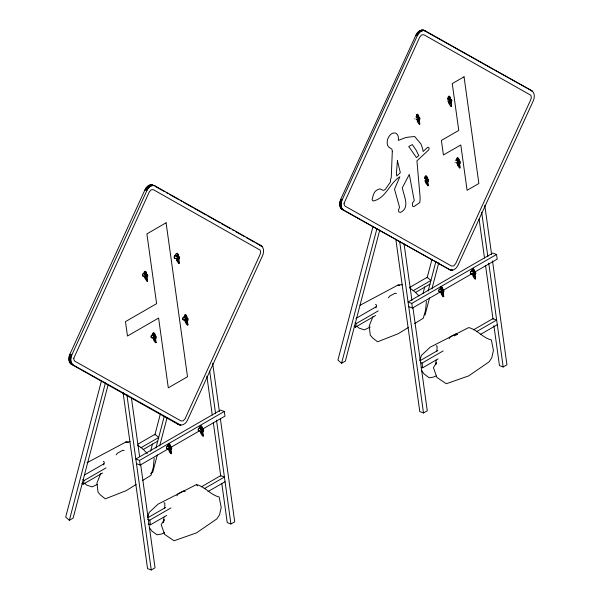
<?xml version="1.0" encoding="UTF-8"?>
<svg xmlns="http://www.w3.org/2000/svg" width="600" height="600" viewBox="0 0 600 600"><rect width="100%" height="100%" fill="white"/><g stroke="black" fill="none" stroke-linecap="round" stroke-linejoin="round"><path stroke-width="0.9" d="M180.712 425.145L73.297 365.025C70.012 362.82 70.44 358.035 71.88 354.847L146.82 190.68C148.11 187.672 151.553 184.245 155.047 185.925L261.105 245.603C264.382 247.808 263.962 252.593 262.515 255.78L187.575 419.947C186.083 423.998 181.328 426.78 177.42 423.975L71.363 364.298C68.085 362.093 68.505 357.308 69.953 354.12L144.885 189.953C146.175 186.945 149.625 183.517 153.113 185.205M449.775 269.685L342.15 209.483C338.865 207.285 339.285 202.493 340.74 199.312L415.875 35.213C417.3 31.53 421.785 28.32 425.558 31.013L531.81 90.765C535.095 92.963 534.675 97.755 533.227 100.942L458.085 265.035C456.795 268.043 453.338 271.462 449.842 269.775L343.582 210.022C340.298 207.825 340.718 203.032 342.173 199.853L417.308 35.752C418.605 32.745 422.062 29.325 425.558 31.013M164.715 508.14L164.865 503.183L163.898 502.748M436.95 351.12L437.1 346.163L436.132 345.728M154.178 458.197L153.33 467.22L151.028 475.268L142.403 480.607M426.412 301.178L425.565 310.2L423.263 318.248L414.638 323.587M184.875 315.428C185.032 313.62 187.035 315.413 186.817 316.493L187.965 324.847L186.99 324.743L185.542 322.627A4.147 2.422 60.6 0 1 185.197 321.54L184.95 319.718M200.31 426.45C200.468 424.65 202.47 426.442 202.252 427.515L203.392 435.877L202.425 435.772L200.978 433.65A4.147 2.422 60.6 0 1 200.632 432.562L200.333 430.8M416.812 114.885L417.57 114.127L418.62 115.538L419.783 123.945L418.853 123.847L417.457 121.808A3.99 2.333 60.6 0 1 417.127 120.765M163.905 517.125L163.335 522.63L164.288 519.683L161.197 524.678L164.648 534.412L174.045 540.773L196.507 532.875L216.855 518.895L219.555 514.793L221.197 507.412L219.127 496.95C210.435 494.978 205.222 486.585 196.433 484.605L158.055 504.135L149.205 512.393L147.6 517.252M435.66 364.695L436.14 360.105M145.822 275.168C146.843 272.918 143.67 273.278 145.493 272.752M153.99 336.202L153.803 334.538M177.308 257.46L177.262 254.715M185.76 318.24L185.558 316.507M169.822 447.787C170.985 445.822 167.858 445.74 169.275 445.478M201.195 429.27L200.993 427.537M417.217 117.84L417.278 115.98L418.058 118.148M417.668 117.593L417.45 116.032L417.908 115.792M426.225 179.183L426.285 177.322M448.965 99.892C447.66 96.113 451.125 99.06 449.955 101.025M449.43 99.63L449.213 98.01L449.685 97.762M457.53 161.483L457.59 159.547L458.408 161.805M458.107 162.03L457.972 159.292M441.21 290.46L441.27 288.6L442.058 290.767M441.765 290.985L441.45 288.645L441.908 288.413M473.543 273.06L473.205 270.623L473.685 270.382M103.718 464.933L104.34 462.202L103.328 461.355M375.952 307.905L376.575 305.183L375.562 304.335M475.11 272.7L474.9 272.28M101.528 380.618L65.692 517.08L69.345 520.298L73.117 518.123L108.24 384.36M69.345 520.298L105.413 382.928M81.907 483.15L83.123 484.222L84.082 480.562L105.975 467.925M150.593 451.2L152.49 443.97M154.868 434.933L160.32 414.143M155.903 448.088L164.212 416.452M157.305 454.95L152.797 472.118L150.532 473.423M159.675 445.912L167.032 417.893M373.05 226.305L337.928 360.06L341.58 363.278L345.353 361.103L379.763 230.055M341.58 363.278L376.935 228.615M354.135 326.13L355.358 327.202L356.317 323.543L378.21 310.905M423.067 293.272L424.725 286.95M427.095 277.913L431.842 259.837M428.138 291.067L435.967 261.24M425.025 315.097L429.54 297.923M431.91 288.885L438.795 262.68M436.043 364.132L436.522 362.663L433.433 367.65L436.882 377.392L446.28 383.752L468.743 375.855L489.09 361.868L491.79 357.772L493.433 350.392L491.362 339.93C482.67 337.957 477.457 329.565 468.668 327.585L430.29 347.115L421.44 355.373L419.835 360.233M176.347 253.507L177.368 253.2L178.192 254.52L179.4 263.257L178.433 263.153L176.977 261.038A4.147 2.422 60.6 0 1 176.64 259.95L176.385 258.127M168.608 444.202L169.59 443.91L170.385 445.178L171.547 453.585L170.61 453.48L169.215 451.447A3.99 2.333 60.6 0 1 168.885 450.397L169.335 450.143A3.99 2.333 60.6 0 0 169.538 450.847L170.25 450.908L170.032 449.347M457.14 158.078L457.897 157.62L458.993 159.09L460.2 167.828L459.225 167.722L457.778 165.608A4.147 2.422 60.6 0 1 457.433 164.52L457.185 162.69M440.842 287.183L441.825 286.89L442.62 288.157L443.783 296.565L442.845 296.46L441.45 294.428A3.99 2.333 60.6 0 1 441.12 293.377L440.88 291.623M472.575 269.1L473.332 268.65L474.428 270.112L475.627 278.858L474.66 278.745L473.213 276.63A4.147 2.422 60.6 0 1 472.868 275.543L472.56 273.78M100.755 473.543L96.975 482.918L98.017 492.143L100.448 495L105.33 498.832L126.157 490.658L136.132 484.493M372.99 316.522L369.21 325.897L370.252 335.123L372.683 337.98L377.565 341.812L398.393 333.638L408.368 327.472M146.25 278.288C144.375 278.377 147.255 277.748 146.25 278.288L146.04 276.728M177.833 258.855L177.75 260.685L176.955 258.532M154.597 338.317L154.523 340.08L153.757 338.01M155.047 338.062L154.972 339.832L154.208 337.763M185.738 321.75C187.965 321.907 184.538 323.032 185.512 320.123M187.042 321.885L186.615 322.065L186.39 320.445M201.825 431.467L201.743 433.305L200.947 431.153M450.248 103.538L449.408 103.132L449.19 101.512M426.832 181.297L426.757 183.06L425.993 180.99M458.625 163.425L458.543 165.255L457.748 163.102M176.917 495.772L177.96 493.83L183.48 490.972L185.212 491.498M449.153 338.752L450.195 336.81L455.715 333.952L457.447 334.478M443.257 290.678L443.123 290.265M116.167 454.815L117.547 453.105L122.865 450.24L124.14 450.533M388.403 297.788L389.783 296.085L395.1 293.22L396.375 293.513M155.685 338.618L155.925 338.325A1.552 1.042 -70.3 0 0 155.565 335.97L155.685 338.618L153.99 338.01M448.688 96.225L449.603 96.18L450.428 97.5L451.635 106.238L450.668 106.132L449.213 104.017A4.147 2.422 60.6 0 1 448.875 102.93C447.48 101.325 447.69 92.52 450.022 98.145L451.17 106.507M176.333 258.188C175.852 258.945 177.21 257.97 175.733 258.562L178.373 259.507L177.945 256.785L175.305 255.833L176.002 255.48M448.567 101.167C448.072 101.828 449.46 100.988 447.967 101.542L450.6 102.488L450.18 99.757L447.54 98.812L448.237 98.46M424.688 178.178L426.945 179.303L427.35 181.928L424.815 181.02M472.553 273.81L471.96 274.163L474.6 275.108L474.18 272.377L471.54 271.433L472.237 271.072M84.488 475.005L103.95 463.77M138.007 444.112L155.032 434.28L158.685 437.498L140.843 447.795M355.913 318.457L376.185 306.75M409.433 287.558L427.268 277.26L430.92 280.47L413.077 290.775M83.123 484.222L102.585 472.987M143.13 449.58L157.725 441.15M355.358 327.202L375.63 315.502M415.365 292.56L429.96 284.13M224.303 411.48L220.59 410.077L135.833 459.015L139.553 460.41L224.303 411.48L224.955 416.145L202.35 429.195M496.537 254.46L492.825 253.058L408.067 301.995L411.787 303.39L496.537 254.46L497.19 259.125L474.585 272.175M136.485 463.68L140.197 465.075L168.45 448.763M170.873 447.368L199.125 431.055M408.72 306.66L412.433 308.055L440.685 291.743M443.107 290.347L471.36 274.035M147.72 517.793L165.555 507.495M201.24 486.893L220.695 475.658L224.415 477.053L204.142 488.76M419.955 360.772L437.79 350.475M473.467 329.873L492.93 318.638L496.65 320.032L476.377 331.74M147.585 519.293L149.812 520.125L170.895 507.952M420.562 362.55L422.048 363.105L443.13 350.933M148.23 523.957L150.458 524.798L166.68 515.43M208.035 491.558L225.067 481.725M421.207 367.215L422.692 367.778L438.105 358.882M480.27 334.538L497.303 324.705M123.06 392.467L147.547 568.605L151.26 570L155.04 567.817L140.73 464.925M221.812 483.668L227.228 522.6L230.94 523.995L234.712 521.82L220.41 418.92M395.812 239.16L419.783 411.585L423.495 412.98L427.275 410.798L412.965 307.897M493.92 325.718L499.455 365.58L503.175 366.975L506.947 364.8L492.518 260.97M448.125 97.455L448.59 97.192M416.647 117.255L416.408 115.5L416.857 115.245M448.74 98.273L449.213 98.01M417 116.28L417.45 116.032M450.022 98.145L450.487 97.882M419.332 124.2L418.23 116.16L418.68 115.905M176.977 255.03C175.71 254.805 178.92 255.623 177.608 257.235M146.445 272.925L147.547 280.972L147.097 281.22L145.995 273.18L146.445 272.925C146.715 271.575 144.248 270.195 144.623 272.265M178.935 263.528L177.788 255.165L178.252 254.903M177.39 255.608L177.855 255.345M145.613 273.608L146.062 273.36L146.273 274.913M448.875 102.93L449.34 102.667A4.147 2.422 60.6 0 0 449.43 103.028M418.275 119.708C419.97 123.262 416.145 120.172 418.478 121.155M449.408 103.132L450.278 103.343M147.097 281.22L145.222 278.827A3.99 2.333 60.6 0 1 144.892 277.785L145.343 277.53A3.99 2.333 60.6 0 0 145.538 278.228M177.172 260.16L178.523 260.212L178.05 260.475M457.305 159.863L457.77 159.6M426.015 177.623C424.793 177.398 427.882 178.185 426.623 179.738M459.728 168.09L458.58 159.735L459.053 159.472M427.245 177.495L428.347 185.535L427.897 185.79L426.795 177.75L427.245 177.495C427.507 176.145 425.04 174.765 425.415 176.835M426.405 178.178L426.855 177.922M458.183 160.178L458.647 159.915M184.703 317.888L184.447 316.065L184.92 315.803L185.295 318.54M152.97 335.865L152.73 334.11L153.18 333.855C152.805 331.785 155.28 333.165 155.01 334.515L156.113 342.562L155.175 342.457L153.78 340.418A3.99 2.333 60.6 0 1 153.458 339.375L153.9 339.12A3.99 2.333 60.6 0 0 154.102 339.817M185.535 316.62C184.155 316.275 187.222 317.707 186.113 316.447M153.78 334.642C152.445 334.312 155.4 335.685 154.328 334.478M155.663 342.81L154.56 334.77L155.01 334.515M187.493 325.118L186.345 316.755L186.817 316.493M427.897 185.79L426.015 183.398A3.99 2.333 60.6 0 1 425.685 182.355L426.135 182.1A3.99 2.333 60.6 0 0 426.338 182.797M426.202 182.55L427.5 182.602L427.05 182.858M457.972 164.722L459.315 164.782L458.85 165.045M185.197 321.54L185.67 321.278A4.147 2.422 60.6 0 0 185.873 322.005M153.968 339.57L154.417 339.322M154.815 339.877L155.265 339.623M472.373 271.897L472.118 270.075L472.59 269.805M440.64 289.868L440.4 288.112L440.85 287.858M441 288.9L441.45 288.645M473.205 270.623C471.938 270.397 475.147 271.215 473.842 272.827M443.332 296.82L442.23 288.772L442.68 288.525M475.162 279.12L474.015 270.757L474.487 270.495M200.97 427.643C199.702 427.418 202.913 428.235 201.608 429.847M202.928 436.14L201.78 427.778L202.252 427.515M171.097 453.84L169.995 445.793L170.445 445.545M169.605 446.228L170.055 445.972L169.762 445.507M201.382 428.228L201.847 427.965L201.548 427.478M474.06 274.447C475.83 278.145 471.847 274.935 474.27 275.955M200.632 432.562L201.105 432.3A4.147 2.422 60.6 0 0 201.308 433.028M169.538 450.817C169.058 450.015 171.472 451.103 170.25 450.908M201.173 432.772L202.515 432.825L202.05 433.088M360.038 305.288L397.995 285.053L402.472 284.67M87.008 462.728L125.76 442.08L130.238 441.69M454.298 335.88L457.222 334.455M370.26 327.045L364.35 329.865L359.04 328.118L356.572 326.108M97.177 484.47L92.115 486.885L86.805 485.138L84.338 483.127M435.967 376.013L433.47 377.077L429.225 377.782L424.035 373.95L421.673 370.62M164.558 532.673L161.235 534.097L156.99 534.803L151.8 530.97L149.438 527.64M144.308 276.33L146.558 277.365L146.153 274.733L143.887 273.615L147 274.38A1.552 1.042 -70.3 0 1 147.368 276.735L147.12 277.028L146.82 274.395M456.825 163.005L459.165 164.078L458.745 161.347L456.105 160.403L456.803 160.05M440.543 291.923L442.785 292.957L442.38 290.332L439.845 289.418L440.513 289.08M200.025 431.055L202.365 432.127L201.945 429.397L199.59 428.228L202.83 429.03A1.612 1.087 -70.3 0 1 203.205 431.475L202.958 431.783L202.642 429.045M168.308 448.942L170.55 449.978L170.145 447.353L167.61 446.445L168.278 446.1M450.877 99.405L451.065 99.39A1.612 1.087 -70.3 0 1 451.447 101.843L451.192 102.142L450.877 99.405L449.123 98.775M419.055 117.375L419.235 117.36A1.552 1.042 -70.3 0 1 419.603 119.715L419.355 120.007L419.055 117.375L417.36 116.767M459.442 160.995L459.63 160.98A1.612 1.087 -70.3 0 1 460.005 163.433L459.757 163.733L459.442 160.995L457.68 160.365M427.62 178.965L427.8 178.95A1.552 1.042 -70.3 0 1 428.16 181.305L427.92 181.597L427.62 178.965L425.077 178.05M178.642 256.425L178.83 256.41A1.612 1.087 -70.3 0 1 179.212 258.862L178.958 259.163L178.642 256.425L176.887 255.795M474.877 272.025L475.065 272.01A1.612 1.087 -70.3 0 1 475.44 274.455L475.185 274.755L474.877 272.025L473.115 271.388M443.055 289.987L443.235 289.98A1.552 1.042 -70.3 0 1 443.595 292.327L443.355 292.62L443.055 289.987L441.36 289.38M170.82 447.007L171 447A1.552 1.042 -70.3 0 1 171.36 449.355L171.12 449.64L170.82 447.007L169.125 446.4M397.995 285.053L399.743 285.27M128.385 442.395L125.76 442.08L127.485 442.553M415.845 116.805L418.388 117.712L418.793 120.337L416.25 119.43M186.33 317.7L184.567 317.07L183.87 317.423L186.51 318.375L186.93 321.097L184.29 320.153M154.538 335.678L152.843 335.07L152.175 335.415L154.71 336.322L155.123 338.947L152.58 338.04M151.755 184.755L155.047 185.925M151.012 184.733L152.94 185.46M150.248 184.845L152.183 185.572M149.475 185.093L151.41 185.82M148.71 185.468L150.637 186.195M147.96 185.97L149.887 186.697M147.24 186.585L149.167 187.312M146.558 187.305L148.493 188.032M145.935 188.115L147.863 188.843M145.373 189L147.308 189.727M144.885 189.953L146.82 190.68M261.105 245.603L259.17 244.875L259.77 245.295M260.415 245.535L261.705 246.022M260.947 246.075L262.23 246.562M69.953 354.12L71.88 354.847M69.547 355.118L71.475 355.845M69.233 356.145L71.168 356.873M69.015 357.188L70.942 357.915M68.895 358.215L70.823 358.942M68.873 359.228L70.808 359.955M68.955 360.195L70.883 360.923M69.135 361.103L71.062 361.83M69.412 361.942L71.34 362.67M69.78 362.692L71.707 363.42M70.238 363.345L72.165 364.065M70.762 363.877L72.698 364.605M71.363 364.298L73.297 365.025M179.528 424.447L180.81 424.928M177.42 423.975L180.007 424.987M422.752 30.023L424.185 30.562M422.018 30L423.45 30.54M421.252 30.112L422.685 30.652M420.472 30.36L421.912 30.9M419.707 30.735L421.14 31.275M418.957 31.237L420.39 31.777M418.23 31.852L419.662 32.392M417.555 32.565L418.987 33.105M416.925 33.375L418.357 33.915M416.362 34.267L417.795 34.807M415.875 35.213L417.308 35.752M531.81 90.765L494.692 70.155M530.977 90.645L532.41 91.185M340.74 199.312L342.173 199.853M340.335 200.303L341.767 200.85M340.02 201.33L341.452 201.877M339.795 202.373L341.235 202.913M339.675 203.4L341.108 203.947M339.66 204.413L341.093 204.952M339.735 205.38L341.168 205.92M339.915 206.288L341.347 206.827M340.192 207.127L341.625 207.667M340.567 207.877L342 208.417M341.017 208.53L342.45 209.07M341.55 209.062L342.983 209.61M342.15 209.483L343.582 210.022M451.283 269.595L452.715 270.135M450.518 269.707L451.95 270.248M448.41 269.235L451.207 270.225M423.465 30.18L493.065 69.24M155.565 186.578L164.535 191.632M166.17 192.548L167.797 193.462M169.433 194.385L178.403 199.433M180.038 200.355L181.672 201.27M183.3 202.185L192.278 207.24M193.905 208.155L206.145 215.04M207.772 215.962L220.013 222.847M221.64 223.763L230.618 228.81M232.252 229.733L233.88 230.647M235.515 231.57L244.485 236.618M246.12 237.532L254.272 242.123M255.907 243.045L258.353 244.417M451.635 106.238L451.132 105.87M419.783 123.945L419.062 123.368M428.347 185.535L427.86 185.183M443.783 296.565L443.062 295.98M147.547 280.972L147.067 280.612M187.965 324.847L187.215 324.248M156.113 342.562L155.625 342.202M203.392 435.877L202.65 435.27M171.547 453.585L171.06 453.225M409.942 288.263L414.502 291.397L418.897 295.837M137.708 445.283L142.275 448.418L147.285 453.495M442.47 293.775C440.138 292.793 443.97 295.882 442.268 292.327M355.103 322.47L356.317 323.543M82.867 479.49L84.082 480.562M196.433 484.605L197.55 485.888M170.183 452.175L169.815 451.53M186.345 323.062L186.007 322.365M458.58 159.735C458.303 156.697 455.183 158.205 456.938 160.868M474.015 270.757C474.293 269.355 471.728 267.923 472.118 270.075M418.23 116.16C418.5 114.802 416.033 113.43 416.408 115.5M426.795 177.75C426.525 174.833 423.525 176.28 425.205 178.845M442.23 288.772C442.493 287.423 440.025 286.043 440.4 288.112M177.788 255.165C177.502 252.127 174.39 253.635 176.137 256.298M186.345 316.755C186.63 315.345 184.058 313.913 184.447 316.065M201.78 427.778C201.502 424.748 198.382 426.255 200.138 428.918M145.995 273.18C145.725 270.263 142.725 271.71 144.413 274.275M154.56 334.77C154.822 333.413 152.355 332.04 152.73 334.11M169.995 445.793C169.725 442.875 166.725 444.33 168.405 446.888M484.785 205.35L491.618 254.483M481.658 212.167L487.838 256.665M488.745 263.153L503.175 366.975M479.1 219.112L484.507 258.045M485.543 265.462L493.013 319.23M422.048 363.105L422.692 367.778M404.077 243.938L411.938 300.487M411.787 303.39L412.433 308.055M399.66 241.478L423.495 412.98M212.678 363.3L219.382 411.502M209.678 371.04L215.603 413.685M216.51 420.173L230.94 523.995M206.865 376.132L212.272 415.065M213.308 422.482L220.778 476.25M149.812 520.125L150.458 524.798M131.325 397.252L139.575 456.577M139.553 460.41L140.197 465.075M126.907 394.793L151.26 570M473.183 274.132L473.408 275.752M442.403 289.733L442.717 292.072M425.535 177.712L425.775 179.468M417.428 119.4L417.645 120.96M425.445 180.6L425.685 182.355M200.475 427.74L200.73 429.562M169.215 445.665L169.425 447.225M145.215 273.053L145.538 275.392M168.735 445.755L168.975 447.51M169.192 449.04L169.403 450.6M153.18 333.855L153.54 336.45M144.743 273.142L144.983 274.897M144.653 276.03L144.892 277.785M178.373 259.507A1.612 1.087 -70.3 0 1 177.315 258.645A1.612 1.087 -70.3 0 1 177.945 256.785M175.5 258.248A1.612 1.087 -70.3 0 1 174.15 256.913A1.612 1.087 -70.3 0 1 175.935 255.36M174.9 258.157A1.38 0.922 -70.3 0 1 174.398 257.603M174.435 256.605A1.38 0.922 -70.3 0 1 175.5 255.525M177.45 260.775A4.147 2.422 60.6 0 1 177.195 260.048M146.558 277.365A1.552 1.042 -70.3 0 1 145.545 276.525A1.552 1.042 -70.3 0 1 146.153 274.733M143.797 276.15A1.552 1.042 -70.3 0 1 142.5 274.868A1.552 1.042 -70.3 0 1 144.218 273.368M143.708 276.015A1.328 0.892 -70.3 0 1 142.725 274.733A1.328 0.892 -70.3 0 1 144.24 273.645M202.365 432.127A1.612 1.087 -70.3 0 1 201.308 431.257A1.612 1.087 -70.3 0 1 201.945 429.397M199.5 430.868A1.612 1.087 -70.3 0 1 198.188 429.33A1.612 1.087 -70.3 0 1 200.16 428.168M199.403 430.725A1.38 0.922 -70.3 0 1 198.51 430.478M198.428 429.217A1.38 0.922 -70.3 0 1 199.74 428.16M170.55 449.978A1.552 1.042 -70.3 0 1 169.538 449.145A1.552 1.042 -70.3 0 1 170.145 447.353M168.075 448.553A1.552 1.042 -70.3 0 1 166.477 447.675A1.552 1.042 -70.3 0 1 168.21 445.987M167.947 448.478A1.328 0.892 -70.3 0 1 166.68 447.84A1.328 0.892 -70.3 0 1 167.797 446.138M186.93 321.097A1.612 1.087 -70.3 0 1 185.88 320.235A1.612 1.087 -70.3 0 1 186.51 318.375M183.765 319.965A1.612 1.087 -70.3 0 1 182.812 318.097A1.612 1.087 -70.3 0 1 184.725 317.138M183.968 319.702A1.38 0.922 -70.3 0 1 182.903 318.877A1.38 0.922 -70.3 0 1 183.803 317.183M155.123 338.947A1.552 1.042 -70.3 0 1 154.102 338.115A1.552 1.042 -70.3 0 1 154.71 336.322M152.64 337.522A1.552 1.042 -70.3 0 1 151.192 337.447A1.552 1.042 -70.3 0 1 151.5 335.423A1.552 1.042 -70.3 0 1 152.993 335.138M152.512 337.455A1.328 0.892 -70.3 0 1 151.26 336.968A1.328 0.892 -70.3 0 1 152.115 335.183M450.6 102.488A1.612 1.087 -70.3 0 1 449.55 101.625A1.612 1.087 -70.3 0 1 450.18 99.757M449.678 103.755A4.147 2.422 60.6 0 1 449.543 103.395M418.793 120.337A1.552 1.042 -70.3 0 1 417.78 119.505A1.552 1.042 -70.3 0 1 418.388 117.712M414.982 119.01A1.552 1.042 -70.3 0 1 414.825 118.74M417.908 121.552A3.99 2.333 60.6 0 1 417.66 120.855M474.6 275.108A1.612 1.087 -70.3 0 1 473.543 274.237A1.612 1.087 -70.3 0 1 474.18 272.377M471.735 273.847A1.612 1.087 -70.3 0 1 470.385 272.513A1.612 1.087 -70.3 0 1 472.162 270.96M471.382 273.78A1.38 0.922 -70.3 0 1 470.618 272.37A1.38 0.922 -70.3 0 1 471.975 271.14M442.785 292.957A1.552 1.042 -70.3 0 1 441.772 292.125A1.552 1.042 -70.3 0 1 442.38 290.332M439.455 291.885A1.552 1.042 -70.3 0 1 438.825 290.07A1.552 1.042 -70.3 0 1 440.445 288.968M439.455 291.66A1.328 0.892 -70.3 0 1 439.08 291.368M438.998 290.16A1.328 0.892 -70.3 0 1 440.033 289.118M441.9 294.173A3.99 2.333 60.6 0 1 441.765 293.827M459.165 164.078A1.612 1.087 -70.3 0 1 458.115 163.215A1.612 1.087 -70.3 0 1 458.745 161.347M455.205 162.69A1.612 1.087 -70.3 0 1 455.04 162.42M455.572 160.215A1.612 1.087 -70.3 0 1 456.165 159.87M458.243 165.345A4.147 2.422 60.6 0 1 457.995 164.618M427.35 181.928A1.552 1.042 -70.3 0 1 426.338 181.095A1.552 1.042 -70.3 0 1 426.945 179.303M392.287 151.703L391.252 177.465A1.62 1.087 -69.3 0 1 391.162 177.863L391.088 178.072A9.21 6.165 -69.3 0 1 390.967 178.373L390.923 178.47A3.33 2.228 -69.3 0 0 390.728 179.032L390.66 179.317A8.145 5.452 -69.3 0 0 390.548 179.85A5.213 3.488 -69.3 0 0 390.45 180.562L390.45 181.95L385.365 189.33L384.06 190.215A3.315 2.22 -69.3 0 1 383.812 190.29A3.03 2.025 -69.3 0 1 382.987 190.267L380.272 188.962A4.147 2.775 -69.3 0 0 379.755 188.947L378.188 189.45A19.47 13.027 -69.3 0 0 377.212 189.945L376.418 190.433A6.345 4.245 -69.3 0 0 374.692 192.188A5.475 3.667 -69.3 0 0 374.228 192.938L373.485 194.61A21.285 14.25 -69.3 0 0 372.892 196.433L372.165 199.53A2.295 1.537 -69.3 0 0 372.195 199.95L373.14 201.03C386.25 198.18 389.22 183.39 399.847 176.76L394.522 189.24L399.54 207.285L398.588 209.7L398.722 211.928L400.485 212.423C410.58 207.48 403.53 195.66 402.353 187.688L409.312 174.405L414.248 200.692L412.418 203.04L412.553 206.13L413.91 206.647L419.865 202.5L420.165 197.94L416.933 160.868L428.272 150.322A1.778 1.193 -69.3 0 0 428.947 147.885A1.778 1.193 -69.3 0 0 427.23 147.667L423.12 151.493L422.82 149.782A19.95 13.357 -69.3 0 0 422.647 148.935A38.79 25.965 -69.3 0 0 422.31 147.637L420.945 144.023L415.035 136.89A3.81 2.55 -69.3 0 0 414.36 136.545L408.225 137.153A80.483 53.865 -69.3 0 0 405.165 137.76L398.295 140.415A7.883 5.272 -69.3 0 0 394.74 132.938A7.883 5.272 -69.3 0 0 387.69 139.17A7.883 5.272 -69.3 0 0 389.903 147.84A16.08 10.762 -69.3 0 0 390.592 148.343L391.612 148.972A2.573 1.725 -69.3 0 1 391.957 149.483L392.16 150.195A7.223 4.838 -69.3 0 1 392.22 150.532A6.345 4.245 -69.3 0 1 392.272 151.125L392.287 151.703M73.762 358.252L74.025 360.112L75 361.29L181.058 420.967L183.255 420.832L185.167 418.597L260.108 254.423L260.632 252.375L260.19 250.14L153.345 189.66L151.14 189.795L149.227 192.038L73.762 358.252M344.055 203.257L344.317 205.118L345.293 206.295L451.553 266.048L453.757 265.913L455.67 263.678L530.812 99.585L531.345 97.538L530.895 95.295L423.847 34.74L421.643 34.875L419.722 37.117L344.055 203.257M397.418 160.718L396.405 173.422L396.705 176.055L400.335 172.68L397.418 160.718M144.405 276.105L144.727 276.502L144.405 276.105M152.962 337.695L153.292 338.093L152.985 337.657M184.688 319.793L185.032 320.205L184.718 319.755M168.398 448.717L168.727 449.115L168.42 448.688M416.632 119.085L416.963 119.483L416.662 119.047M425.197 180.675L425.528 181.072L425.197 180.675M456.923 162.773L457.268 163.185L456.952 162.735M440.632 291.697L440.963 292.095L440.655 291.668M187.77 320.452L187.523 320.752L187.395 318A1.612 1.087 -70.3 0 1 187.77 320.452M418.748 155.558L416.513 157.635L408.728 146.528L412.342 144.57L416.197 150.27L418.748 155.558M166.095 222.788L146.895 233.873L156.6 303.66L125.475 321.63L127.477 336.022L158.602 318.053L168.3 387.84L187.5 376.755L166.095 222.788M464.048 76.8L452.257 83.588L458.768 130.417L441.39 140.415L443.408 154.965L460.793 144.968L467.092 190.29L478.882 183.51L464.048 76.8"/></g></svg>
